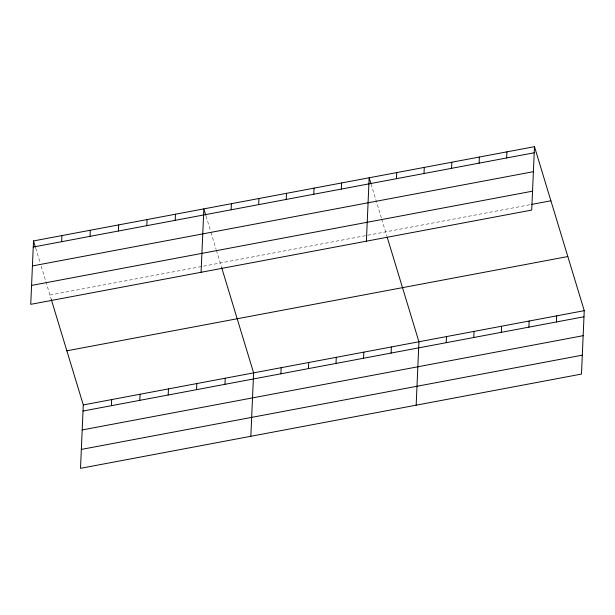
<?xml version="1.0" encoding="UTF-8"?>
<svg xmlns="http://www.w3.org/2000/svg" width="615" height="615" viewBox="0 0 615 615"><rect width="100%" height="100%" fill="white"/><g stroke="black" fill="none" stroke-linecap="round" stroke-linejoin="round"><path stroke-width="0.46" stroke-dasharray="3.08 2.31" d="M49.938 295.046L530.699 204.595M371.083 184.093L381.485 218.363M381.754 219.271L386.927 236.321M206.033 216.096L210.691 231.432M210.96 232.332L216.165 249.467M216.434 250.374L221.346 266.541M35.708 248.145L40.09 262.574M41.182 266.187L51.283 299.474"/><path stroke-width="0.92" d="M33.518 240.926L30.75 304.333L531.714 210.076L534.481 146.67L33.518 240.926L35.432 247.245M61.638 241.695L61.907 235.591M90.028 236.352L90.297 230.248M51.283 299.474L83.286 404.924L80.519 468.33L581.483 374.074L584.25 310.667L534.481 146.67M118.418 231.009L118.68 224.906M111.407 405.692L111.669 399.581M146.801 225.667L147.07 219.563M139.797 400.35L140.059 394.246M175.19 220.331L175.46 214.22M168.179 395.007L168.449 388.903M201.082 272.284L203.849 208.885L205.764 215.196M196.569 389.664L196.838 383.56M231.132 209.8L231.401 203.696M224.959 384.321L225.228 378.217M258.684 204.618L258.953 198.514M250.843 436.281L253.611 372.875L221.615 267.425M286.236 199.437L286.505 193.325M280.901 373.797L281.163 367.693M313.796 194.248L314.057 188.144M308.453 368.616L308.722 362.512M341.348 189.066L341.609 182.963M336.005 363.434L336.274 357.323M366.394 241.18L369.161 177.773L370.807 183.185M363.557 358.245L363.826 352.141M396.452 178.696L396.721 172.592M391.109 353.064L391.378 346.96M424.004 173.515L424.273 167.411M416.163 405.177L418.93 341.771L387.196 237.206M451.556 168.326L451.825 162.222M446.221 342.693L446.482 336.589M479.108 163.144L479.377 157.04M473.773 337.512L474.034 331.408M506.668 157.963L506.929 151.859M501.325 332.323L501.594 326.219M528.877 327.142L529.146 321.038M556.429 321.96L556.698 315.849M33.248 247.038L534.22 152.774M32.426 265.941L533.39 171.685M31.573 285.421L532.544 191.165M531.621 204.418L550.909 200.79M66.858 350.804L567.83 256.547M83.286 404.924L584.25 310.667M83.017 411.028L583.981 316.771M82.195 429.939L583.158 335.682M81.341 449.419L582.305 355.163"/></g></svg>
